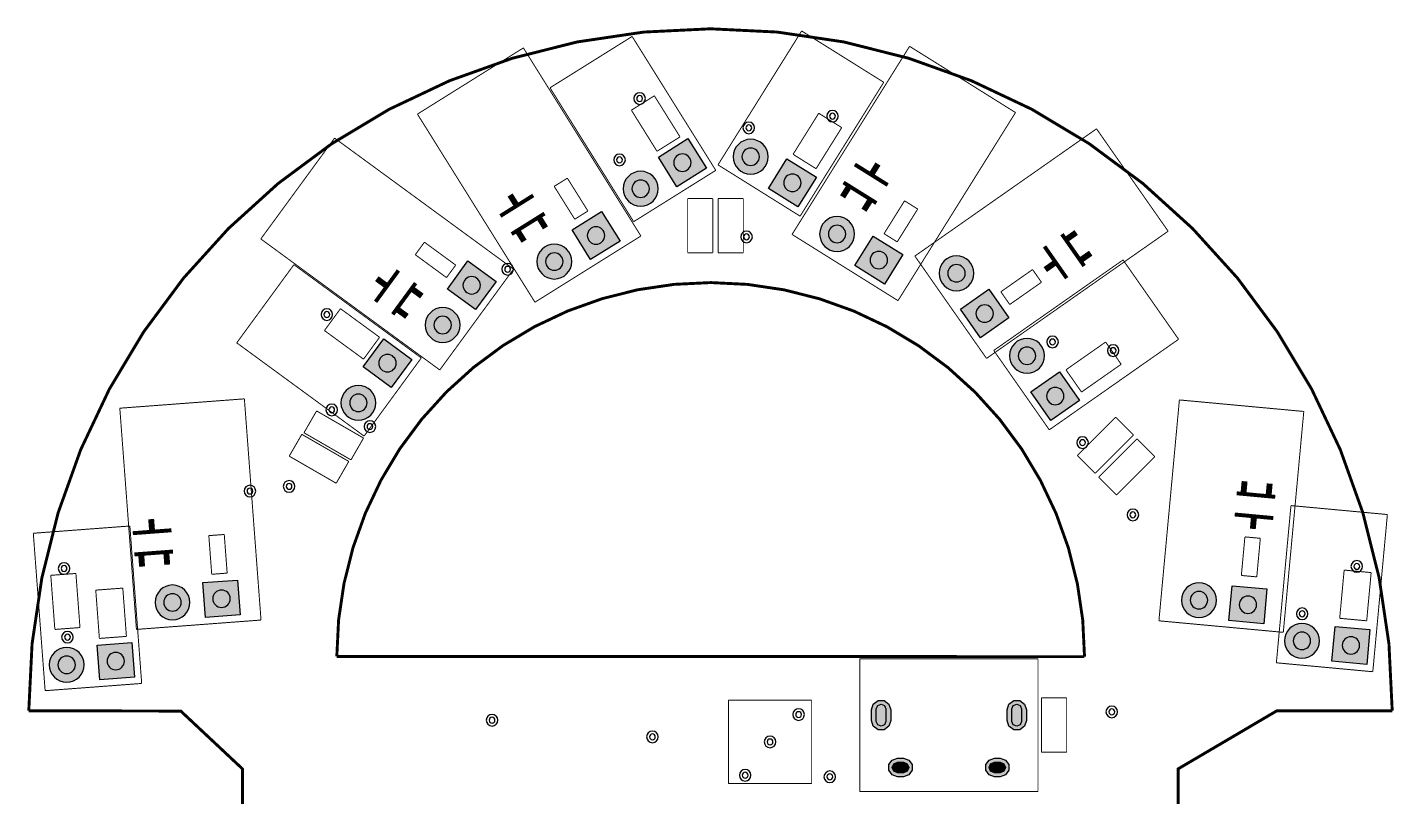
# Model space of a CAD drawing. Header units: millimetres. Extents: x 83.5 to 154, y -114.5 to -26.5.
# Drawn here: x 83.5 to 154, y -66.2 to -26.5 of the extents above; entities that cross this region are included whole.
import ezdxf

# ---------------------------------------------------------------- set-up
doc = ezdxf.new("R2010")
doc.units = ezdxf.units.MM
doc.header["$MEASUREMENT"] = 0
for name, color, linetype, true_color in [('Board-Outline-Layer', 7, 'Continuous', 0xff00ff), ('Dwgs.User', 7, 'Continuous', 0x0229e8), ('F.CrtYd', 7, 'Continuous', 0x022880), ('Hole-Layer', 7, 'Continuous', 0x222222), ('Multi-Layer', 7, 'Continuous', 0xc0c0c0)]:
    doc.layers.add(name, color=color, linetype=linetype, true_color=true_color)

msp = doc.modelspace()

# ---------------------------------------------------------------- hatches: boundary and pattern name
at = {"layer": 'Dwgs.User'}
for points in [[(127.281, -33.449), (127.536, -33.608), (127.245, -34.075), (126.99, -33.916)], [(127.281, -33.449), (127.536, -33.608), (127.245, -34.075), (126.99, -33.916)], [(108.289, -35.209), (108.544, -35.05), (108.835, -35.516), (108.581, -35.675)], [(108.289, -35.209), (108.544, -35.05), (108.835, -35.516), (108.581, -35.675)], [(125.749, -34.673), (126.004, -34.833), (125.712, -35.301), (125.456, -35.141)], [(125.749, -34.673), (126.004, -34.833), (125.712, -35.301), (125.456, -35.141)], [(126.853, -35.363), (127.107, -35.522), (126.815, -35.989), (126.561, -35.83)], [(126.853, -35.363), (127.107, -35.522), (126.815, -35.989), (126.561, -35.83)], [(109.821, -36.433), (110.076, -36.274), (110.368, -36.741), (110.113, -36.9)], [(109.821, -36.433), (110.076, -36.274), (110.368, -36.741), (110.113, -36.9)], [(108.718, -37.122), (108.973, -36.963), (109.265, -37.431), (109.01, -37.59)], [(108.718, -37.122), (108.973, -36.963), (109.265, -37.431), (109.01, -37.59)], [(137.278, -37.504), (137.106, -37.259), (137.558, -36.942), (137.729, -37.188)], [(137.278, -37.504), (137.106, -37.259), (137.558, -36.942), (137.729, -37.188)], [(138.025, -38.57), (137.852, -38.323), (138.304, -38.007), (138.477, -38.254)], [(138.025, -38.57), (137.852, -38.323), (138.304, -38.007), (138.477, -38.254)], [(136.136, -39.098), (135.964, -38.852), (136.414, -38.537), (136.586, -38.783)], [(136.136, -39.098), (135.964, -38.852), (136.414, -38.537), (136.586, -38.783)], [(101.446, -39.569), (101.623, -39.327), (102.066, -39.651), (101.889, -39.894)], [(101.446, -39.569), (101.623, -39.327), (102.066, -39.651), (101.889, -39.894)], [(103.323, -40.137), (103.5, -39.895), (103.944, -40.22), (103.767, -40.462)], [(103.323, -40.137), (103.5, -39.895), (103.944, -40.22), (103.767, -40.462)], [(102.554, -41.187), (102.732, -40.944), (103.177, -41.27), (102.999, -41.513)], [(102.554, -41.187), (102.732, -40.944), (103.177, -41.27), (102.999, -41.513)], [(146.439, -50.469), (146.14, -50.442), (146.191, -49.893), (146.489, -49.921)], [(146.439, -50.469), (146.14, -50.442), (146.191, -49.893), (146.489, -49.921)], [(147.735, -50.59), (147.435, -50.562), (147.486, -50.013), (147.785, -50.04)], [(147.735, -50.59), (147.435, -50.562), (147.486, -50.013), (147.785, -50.04)], [(89.733, -51.871), (90.032, -51.849), (90.073, -52.397), (89.774, -52.419)], [(89.733, -51.871), (90.032, -51.849), (90.073, -52.397), (89.774, -52.419)], [(146.915, -52.372), (146.617, -52.344), (146.667, -51.797), (146.966, -51.824)], [(146.915, -52.372), (146.617, -52.344), (146.667, -51.797), (146.966, -51.824)], [(89.222, -53.765), (89.523, -53.742), (89.564, -54.292), (89.264, -54.315)], [(89.222, -53.765), (89.523, -53.742), (89.564, -54.292), (89.264, -54.315)], [(90.52, -53.667), (90.819, -53.645), (90.86, -54.194), (90.562, -54.217)], [(90.52, -53.667), (90.819, -53.645), (90.86, -54.194), (90.562, -54.217)]]:
    msp.add_hatch(color=256, dxfattribs=at).paths.add_polyline_path(points)
at = {"layer": 'Hole-Layer'}
for points in [[(116.863, -33.457, 1), (117.763, -33.457, 1)], [(120.389, -33.151, 1), (121.289, -33.151, 1)], [(114.709, -34.803, 1), (115.609, -34.803, 1)], [(122.543, -34.497, 1), (123.443, -34.497, 1)], [(112.403, -37.217, 1), (113.303, -37.217, 1)], [(124.849, -37.141, 1), (125.749, -37.141, 1)], [(127.003, -38.487, 1), (127.903, -38.487, 1)], [(110.249, -38.563, 1), (111.149, -38.563, 1)], [(131.013, -39.167, 1), (131.913, -39.167, 1)], [(105.983, -39.787, 1), (106.883, -39.787, 1)], [(132.47, -41.247, 1), (133.37, -41.247, 1)], [(104.483, -41.837, 1), (105.383, -41.837, 1)], [(134.656, -43.426, 1), (135.556, -43.426, 1)], [(101.633, -43.807, 1), (102.533, -43.807, 1)], [(136.113, -45.507, 1), (137.013, -45.507, 1)], [(100.132, -45.856, 1), (101.032, -45.856, 1)], [(90.533, -56.157, 1), (91.433, -56.157, 1)], [(93.065, -55.966, 1), (93.965, -55.966, 1)], [(143.534, -56.042, 1), (144.434, -56.042, 1)], [(146.063, -56.277, 1), (146.963, -56.277, 1)], [(148.851, -58.141, 1), (149.751, -58.141, 1)], [(151.381, -58.375, 1), (152.281, -58.375, 1)], [(85.07, -59.377, 1), (85.97, -59.377, 1)], [(87.603, -59.187, 1), (88.503, -59.187, 1)], [(127.323, -61.652), (127.396, -61.475), (127.573, -61.402), (127.749, -61.475), (127.823, -61.652), (127.823, -62.302), (127.749, -62.479), (127.573, -62.552), (127.396, -62.479), (127.323, -62.302)], [(134.323, -61.652), (134.396, -61.475), (134.573, -61.402), (134.749, -61.475), (134.823, -61.652), (134.823, -62.302), (134.749, -62.479), (134.573, -62.552), (134.396, -62.479), (134.323, -62.302)], [(128.423, -64.952), (128.228, -64.871), (128.148, -64.677), (128.228, -64.482), (128.423, -64.402), (128.723, -64.402), (128.917, -64.482), (128.998, -64.677), (128.917, -64.871), (128.723, -64.952)], [(133.423, -64.952), (133.228, -64.871), (133.148, -64.677), (133.228, -64.482), (133.423, -64.402), (133.723, -64.402), (133.917, -64.482), (133.998, -64.677), (133.917, -64.871), (133.723, -64.952)]]:
    msp.add_hatch(color=256, dxfattribs=at).paths.add_polyline_path(points)
at = {"layer": 'Multi-Layer'}
for points in [[(117.599, -32.216), (118.553, -33.743), (117.026, -34.697), (116.072, -33.17)], [(117.599, -32.216), (118.553, -33.743), (117.026, -34.697), (116.072, -33.17)], [(117.599, -32.216), (118.553, -33.743), (117.026, -34.697), (116.072, -33.17)], [(119.939, -33.151, 1), (121.739, -33.151, 1)], [(119.939, -33.151, 1), (121.739, -33.151, 1)], [(119.939, -33.151, 1), (121.739, -33.151, 1)], [(124.233, -34.21), (123.279, -35.737), (121.752, -34.783), (122.706, -33.256)], [(124.233, -34.21), (123.279, -35.737), (121.752, -34.783), (122.706, -33.256)], [(124.233, -34.21), (123.279, -35.737), (121.752, -34.783), (122.706, -33.256)], [(114.259, -34.803, 1), (116.059, -34.803, 1)], [(114.259, -34.803, 1), (116.059, -34.803, 1)], [(114.259, -34.803, 1), (116.059, -34.803, 1)], [(113.139, -35.977), (114.093, -37.503), (112.566, -38.457), (111.612, -36.93)], [(113.139, -35.977), (114.093, -37.503), (112.566, -38.457), (111.612, -36.93)], [(113.139, -35.977), (114.093, -37.503), (112.566, -38.457), (111.612, -36.93)], [(124.399, -37.141, 1), (126.199, -37.141, 1)], [(124.399, -37.141, 1), (126.199, -37.141, 1)], [(124.399, -37.141, 1), (126.199, -37.141, 1)], [(128.693, -38.2), (127.739, -39.727), (126.212, -38.773), (127.166, -37.247)], [(128.693, -38.2), (127.739, -39.727), (126.212, -38.773), (127.166, -37.247)], [(128.693, -38.2), (127.739, -39.727), (126.212, -38.773), (127.166, -37.247)], [(109.799, -38.563, 1), (111.599, -38.563, 1)], [(109.799, -38.563, 1), (111.599, -38.563, 1)], [(109.799, -38.563, 1), (111.599, -38.563, 1)], [(106.238, -38.529), (107.691, -39.592), (106.627, -41.045), (105.175, -39.982)], [(106.238, -38.529), (107.691, -39.592), (106.627, -41.045), (105.175, -39.982)], [(106.238, -38.529), (107.691, -39.592), (106.627, -41.045), (105.175, -39.982)], [(130.563, -39.167, 1), (132.363, -39.167, 1)], [(130.563, -39.167, 1), (132.363, -39.167, 1)], [(130.563, -39.167, 1), (132.363, -39.167, 1)], [(134.173, -41.468), (132.699, -42.501), (131.666, -41.026), (133.141, -39.994)], [(134.173, -41.468), (132.699, -42.501), (131.666, -41.026), (133.141, -39.994)], [(134.173, -41.468), (132.699, -42.501), (131.666, -41.026), (133.141, -39.994)], [(104.033, -41.837, 1), (105.833, -41.837, 1)], [(104.033, -41.837, 1), (105.833, -41.837, 1)], [(104.033, -41.837, 1), (105.833, -41.837, 1)], [(101.888, -42.549), (103.34, -43.612), (102.277, -45.064), (100.825, -44.001)], [(101.888, -42.549), (103.34, -43.612), (102.277, -45.064), (100.825, -44.001)], [(101.888, -42.549), (103.34, -43.612), (102.277, -45.064), (100.825, -44.001)], [(134.206, -43.426, 1), (136.006, -43.426, 1)], [(134.206, -43.426, 1), (136.006, -43.426, 1)], [(134.206, -43.426, 1), (136.006, -43.426, 1)], [(137.816, -45.728), (136.342, -46.76), (135.309, -45.286), (136.784, -44.253)], [(137.816, -45.728), (136.342, -46.76), (135.309, -45.286), (136.784, -44.253)], [(137.816, -45.728), (136.342, -46.76), (135.309, -45.286), (136.784, -44.253)], [(99.682, -45.856, 1), (101.482, -45.856, 1)], [(99.682, -45.856, 1), (101.482, -45.856, 1)], [(99.682, -45.856, 1), (101.482, -45.856, 1)], [(94.345, -55.001), (94.48, -56.796), (92.685, -56.931), (92.55, -55.136)], [(94.345, -55.001), (94.48, -56.796), (92.685, -56.931), (92.55, -55.136)], [(94.345, -55.001), (94.48, -56.796), (92.685, -56.931), (92.55, -55.136)], [(90.083, -56.157, 1), (91.883, -56.157, 1)], [(90.083, -56.157, 1), (91.883, -56.157, 1)], [(90.083, -56.157, 1), (91.883, -56.157, 1)], [(143.084, -56.042, 1), (144.884, -56.042, 1)], [(143.084, -56.042, 1), (144.884, -56.042, 1)], [(143.084, -56.042, 1), (144.884, -56.042, 1)], [(147.492, -55.464), (147.326, -57.256), (145.533, -57.09), (145.7, -55.297)], [(147.492, -55.464), (147.326, -57.256), (145.533, -57.09), (145.7, -55.297)], [(147.492, -55.464), (147.326, -57.256), (145.533, -57.09), (145.7, -55.297)], [(148.401, -58.141, 1), (150.202, -58.141, 1)], [(148.401, -58.141, 1), (150.202, -58.141, 1)], [(148.401, -58.141, 1), (150.202, -58.141, 1)], [(152.81, -57.562), (152.644, -59.355), (150.851, -59.188), (151.018, -57.396)], [(152.81, -57.562), (152.644, -59.355), (150.851, -59.188), (151.018, -57.396)], [(152.81, -57.562), (152.644, -59.355), (150.851, -59.188), (151.018, -57.396)], [(84.62, -59.377, 1), (86.42, -59.377, 1)], [(84.62, -59.377, 1), (86.42, -59.377, 1)], [(84.62, -59.377, 1), (86.42, -59.377, 1)], [(88.883, -58.222), (89.018, -60.017), (87.223, -60.152), (87.088, -58.357)], [(88.883, -58.222), (89.018, -60.017), (87.223, -60.152), (87.088, -58.357)], [(88.883, -58.222), (89.018, -60.017), (87.223, -60.152), (87.088, -58.357)], [(127.073, -61.702), (127.168, -61.408), (127.418, -61.226), (127.727, -61.226), (127.977, -61.408), (128.073, -61.702), (128.073, -62.252), (127.977, -62.546), (127.727, -62.727), (127.418, -62.727), (127.168, -62.546), (127.073, -62.252)], [(127.073, -61.702), (127.168, -61.408), (127.418, -61.226), (127.727, -61.226), (127.977, -61.408), (128.073, -61.702), (128.073, -62.252), (127.977, -62.546), (127.727, -62.727), (127.418, -62.727), (127.168, -62.546), (127.073, -62.252)], [(127.073, -61.702), (127.168, -61.408), (127.418, -61.226), (127.727, -61.226), (127.977, -61.408), (128.073, -61.702), (128.073, -62.252), (127.977, -62.546), (127.727, -62.727), (127.418, -62.727), (127.168, -62.546), (127.073, -62.252)], [(134.073, -61.702), (134.168, -61.408), (134.418, -61.226), (134.727, -61.226), (134.977, -61.408), (135.073, -61.702), (135.073, -61.702), (135.073, -62.252), (135.073, -62.252), (134.977, -62.546), (134.727, -62.727), (134.418, -62.727), (134.168, -62.546), (134.073, -62.252)], [(134.073, -61.702), (134.168, -61.408), (134.418, -61.226), (134.727, -61.226), (134.977, -61.408), (135.073, -61.702), (135.073, -61.702), (135.073, -62.252), (135.073, -62.252), (134.977, -62.546), (134.727, -62.727), (134.418, -62.727), (134.168, -62.546), (134.073, -62.252)], [(134.073, -61.702), (134.168, -61.408), (134.418, -61.226), (134.727, -61.226), (134.977, -61.408), (135.073, -61.702), (135.073, -61.702), (135.073, -62.252), (135.073, -62.252), (134.977, -62.546), (134.727, -62.727), (134.418, -62.727), (134.168, -62.546), (134.073, -62.252)], [(128.423, -65.152), (128.143, -65.061), (127.971, -64.824), (127.971, -64.53), (128.143, -64.292), (128.423, -64.202), (128.723, -64.202), (129.002, -64.292), (129.174, -64.53), (129.174, -64.824), (129.002, -65.061), (128.723, -65.152)], [(128.423, -65.152), (128.143, -65.061), (127.971, -64.824), (127.971, -64.53), (128.143, -64.292), (128.423, -64.202), (128.723, -64.202), (129.002, -64.292), (129.174, -64.53), (129.174, -64.824), (129.002, -65.061), (128.723, -65.152)], [(128.423, -65.152), (128.143, -65.061), (127.971, -64.824), (127.971, -64.53), (128.143, -64.292), (128.423, -64.202), (128.723, -64.202), (129.002, -64.292), (129.174, -64.53), (129.174, -64.824), (129.002, -65.061), (128.723, -65.152)], [(133.423, -65.152), (133.143, -65.061), (132.971, -64.824), (132.971, -64.53), (133.143, -64.292), (133.423, -64.202), (133.723, -64.202), (134.002, -64.292), (134.174, -64.53), (134.174, -64.824), (134.002, -65.061), (133.723, -65.152)], [(133.423, -65.152), (133.143, -65.061), (132.971, -64.824), (132.971, -64.53), (133.143, -64.292), (133.423, -64.202), (133.723, -64.202), (134.002, -64.292), (134.174, -64.53), (134.174, -64.824), (134.002, -65.061), (133.723, -65.152)], [(133.423, -65.152), (133.143, -65.061), (132.971, -64.824), (132.971, -64.53), (133.143, -64.292), (133.423, -64.202), (133.723, -64.202), (134.002, -64.292), (134.174, -64.53), (134.174, -64.824), (134.002, -65.061), (133.723, -65.152)]]:
    msp.add_hatch(color=256, dxfattribs=at).paths.add_polyline_path(points)

# ---------------------------------------------------------------- linework, layer by layer
at = {"layer": 'Board-Outline-Layer', "const_width": 0.15}
msp.add_lwpolyline([(142.913, -64.747), (142.913, -114.467), (94.593, -114.467), (94.593, -64.747), (91.413, -61.767), (83.563, -61.747, -1), (153.963, -61.747), (148.013, -61.747)], format="xyb", close=True, dxfattribs=at)
msp.add_lwpolyline([(99.467, -58.943, -1), (138.075, -58.959)], format="xyb", dxfattribs=at)
msp.add_lwpolyline([(138.073, -58.957), (99.467, -58.943)], dxfattribs=at)
at = {"layer": 'Dwgs.User'}
for points, const_width in [([(127.912, -34.61), (126.216, -33.55)], 0.203), ([(127.912, -34.61), (126.216, -33.55)], 0.203), ([(125.633, -34.483), (127.329, -35.543)], 0.203), ([(125.633, -34.483), (127.329, -35.543)], 0.203), ([(109.609, -35.15), (107.913, -36.21)], 0.203), ([(109.609, -35.15), (107.913, -36.21)], 0.203), ([(108.496, -37.143), (110.192, -36.083)], 0.203), ([(108.496, -37.143), (110.192, -36.083)], 0.203), ([(138.057, -38.79), (136.91, -37.152)], 0.203), ([(138.057, -38.79), (136.91, -37.152)], 0.203), ([(136.009, -37.783), (137.156, -39.421)], 0.203), ([(136.009, -37.783), (137.156, -39.421)], 0.203), ([(102.649, -39.025), (101.468, -40.639)], 0.203), ([(102.649, -39.025), (101.468, -40.639)], 0.203), ([(102.356, -41.288), (103.537, -39.675)], 0.203), ([(102.356, -41.288), (103.537, -39.675)], 0.203), ([(147.923, -50.708), (145.932, -50.523)], 0.203), ([(147.923, -50.708), (145.932, -50.523)], 0.203), ([(145.83, -51.618), (147.822, -51.803)], 0.203), ([(145.83, -51.618), (147.822, -51.803)], 0.203), ([(90.929, -52.433), (88.934, -52.583)], 0.203), ([(90.929, -52.433), (88.934, -52.583)], 0.203), ([(89.017, -53.68), (91.011, -53.53)], 0.203), ([(89.017, -53.68), (91.011, -53.53)], 0.203), ([(119.686, -65.507), (119.686, -61.207)], 0.05), ([(119.686, -61.207), (123.986, -61.207)], 0.05), ([(119.686, -65.507), (119.686, -61.207)], 0.05), ([(119.686, -61.207), (123.986, -61.207)], 0.05), ([(123.986, -61.207), (123.986, -65.507)], 0.05), ([(123.986, -61.207), (123.986, -65.507)], 0.05), ([(123.986, -65.507), (119.686, -65.507)], 0.05), ([(123.986, -65.507), (119.686, -65.507)], 0.05)]:
    msp.add_lwpolyline(points, dxfattribs=dict(at, const_width=const_width))
at = {"layer": 'Dwgs.User', "const_width": 0.00508}
for points in [[(127.281, -33.449), (127.536, -33.608), (127.245, -34.075), (126.99, -33.916)], [(127.281, -33.449), (127.536, -33.608), (127.245, -34.075), (126.99, -33.916)], [(108.289, -35.209), (108.544, -35.05), (108.835, -35.516), (108.581, -35.675)], [(108.289, -35.209), (108.544, -35.05), (108.835, -35.516), (108.581, -35.675)], [(125.749, -34.673), (126.004, -34.833), (125.712, -35.301), (125.456, -35.141)], [(125.749, -34.673), (126.004, -34.833), (125.712, -35.301), (125.456, -35.141)], [(126.853, -35.363), (127.107, -35.522), (126.815, -35.989), (126.561, -35.83)], [(126.853, -35.363), (127.107, -35.522), (126.815, -35.989), (126.561, -35.83)], [(109.821, -36.433), (110.076, -36.274), (110.368, -36.741), (110.113, -36.9)], [(109.821, -36.433), (110.076, -36.274), (110.368, -36.741), (110.113, -36.9)], [(108.718, -37.122), (108.973, -36.963), (109.265, -37.431), (109.01, -37.59)], [(108.718, -37.122), (108.973, -36.963), (109.265, -37.431), (109.01, -37.59)], [(137.278, -37.504), (137.106, -37.259), (137.558, -36.942), (137.729, -37.188)], [(137.278, -37.504), (137.106, -37.259), (137.558, -36.942), (137.729, -37.188)], [(138.025, -38.57), (137.852, -38.323), (138.304, -38.007), (138.477, -38.254)], [(138.025, -38.57), (137.852, -38.323), (138.304, -38.007), (138.477, -38.254)], [(136.136, -39.098), (135.964, -38.852), (136.414, -38.537), (136.586, -38.783)], [(136.136, -39.098), (135.964, -38.852), (136.414, -38.537), (136.586, -38.783)], [(101.446, -39.569), (101.623, -39.327), (102.066, -39.651), (101.889, -39.894)], [(101.446, -39.569), (101.623, -39.327), (102.066, -39.651), (101.889, -39.894)], [(103.323, -40.137), (103.5, -39.895), (103.944, -40.22), (103.767, -40.462)], [(103.323, -40.137), (103.5, -39.895), (103.944, -40.22), (103.767, -40.462)], [(102.554, -41.187), (102.732, -40.944), (103.177, -41.27), (102.999, -41.513)], [(102.554, -41.187), (102.732, -40.944), (103.177, -41.27), (102.999, -41.513)], [(146.439, -50.469), (146.14, -50.442), (146.191, -49.893), (146.489, -49.921)], [(146.439, -50.469), (146.14, -50.442), (146.191, -49.893), (146.489, -49.921)], [(147.735, -50.59), (147.435, -50.562), (147.486, -50.013), (147.785, -50.04)], [(147.735, -50.59), (147.435, -50.562), (147.486, -50.013), (147.785, -50.04)], [(89.733, -51.871), (90.032, -51.849), (90.073, -52.397), (89.774, -52.419)], [(89.733, -51.871), (90.032, -51.849), (90.073, -52.397), (89.774, -52.419)], [(146.915, -52.372), (146.617, -52.344), (146.667, -51.797), (146.966, -51.824)], [(146.915, -52.372), (146.617, -52.344), (146.667, -51.797), (146.966, -51.824)], [(89.222, -53.765), (89.523, -53.742), (89.564, -54.292), (89.264, -54.315)], [(89.222, -53.765), (89.523, -53.742), (89.564, -54.292), (89.264, -54.315)], [(90.52, -53.667), (90.819, -53.645), (90.86, -54.194), (90.562, -54.217)], [(90.52, -53.667), (90.819, -53.645), (90.86, -54.194), (90.562, -54.217)]]:
    msp.add_lwpolyline(points, close=True, dxfattribs=at)
at = {"layer": 'F.CrtYd', "const_width": 0.05}
for points in [[(123.469, -26.658), (119.15, -33.57)], [(123.469, -26.658), (119.15, -33.57)], [(127.709, -29.308), (123.469, -26.658)], [(127.709, -29.308), (123.469, -26.658)], [(109.101, -27.533), (103.631, -30.951)], [(109.101, -27.533), (103.631, -30.951)], [(115.169, -37.243), (109.101, -27.533)], [(115.169, -37.243), (109.101, -27.533)], [(114.716, -26.943), (110.476, -29.592)], [(114.716, -26.943), (110.476, -29.592)], [(119.035, -33.854), (114.716, -26.943)], [(119.035, -33.854), (114.716, -26.943)], [(129.042, -27.452), (122.974, -37.162)], [(129.042, -27.452), (122.974, -37.162)], [(134.512, -30.87), (129.042, -27.452)], [(134.512, -30.87), (129.042, -27.452)], [(110.476, -29.592), (114.795, -36.504)], [(110.476, -29.592), (114.795, -36.504)], [(123.39, -36.219), (127.709, -29.308)], [(123.39, -36.219), (127.709, -29.308)], [(115.864, -30.006), (114.677, -30.748)], [(115.864, -30.006), (114.677, -30.748)], [(115.864, -30.006), (117.189, -32.126)], [(115.864, -30.006), (117.189, -32.126)], [(103.631, -30.951), (109.699, -40.661)], [(103.631, -30.951), (109.699, -40.661)], [(116.001, -32.868), (114.677, -30.748)], [(116.001, -32.868), (114.677, -30.748)], [(123.027, -33.026), (124.351, -30.906)], [(123.027, -33.026), (124.351, -30.906)], [(125.539, -31.648), (124.351, -30.906)], [(125.539, -31.648), (124.351, -30.906)], [(128.444, -40.58), (134.512, -30.87)], [(128.444, -40.58), (134.512, -30.87)], [(125.539, -31.648), (124.214, -33.768)], [(125.539, -31.648), (124.214, -33.768)], [(138.694, -31.711), (129.315, -38.278)], [(138.694, -31.711), (129.315, -38.278)], [(142.393, -36.994), (138.694, -31.711)], [(142.393, -36.994), (138.694, -31.711)], [(99.353, -32.189), (95.544, -37.394)], [(99.353, -32.189), (95.544, -37.394)], [(108.593, -38.952), (99.353, -32.189)], [(108.593, -38.952), (99.353, -32.189)], [(116.001, -32.868), (117.189, -32.126)], [(116.001, -32.868), (117.189, -32.126)], [(123.027, -33.026), (124.214, -33.768)], [(123.027, -33.026), (124.214, -33.768)], [(114.795, -36.504), (119.035, -33.854)], [(114.795, -36.504), (119.035, -33.854)], [(119.15, -33.57), (123.39, -36.219)], [(119.15, -33.57), (123.39, -36.219)], [(111.372, -34.257), (110.693, -34.681)], [(111.372, -34.257), (110.693, -34.681)], [(111.372, -34.257), (112.432, -35.953)], [(111.372, -34.257), (112.432, -35.953)], [(111.753, -36.377), (110.693, -34.681)], [(111.753, -36.377), (110.693, -34.681)], [(111.753, -36.377), (112.432, -35.953)], [(111.753, -36.377), (112.432, -35.953)], [(118.883, -35.307), (117.583, -35.307)], [(117.583, -38.107), (117.583, -35.307)], [(118.883, -35.307), (117.583, -35.307)], [(117.583, -38.107), (117.583, -35.307)], [(118.883, -35.307), (118.883, -38.107)], [(118.883, -35.307), (118.883, -38.107)], [(120.458, -35.307), (119.158, -35.307)], [(119.158, -38.107), (119.158, -35.307)], [(120.458, -35.307), (119.158, -35.307)], [(119.158, -38.107), (119.158, -35.307)], [(120.458, -35.307), (120.458, -38.107)], [(120.458, -35.307), (120.458, -38.107)], [(127.724, -37.123), (128.783, -35.427)], [(127.724, -37.123), (128.783, -35.427)], [(129.462, -35.851), (128.402, -37.547)], [(129.462, -35.851), (128.402, -37.547)], [(129.462, -35.851), (128.783, -35.427)], [(129.462, -35.851), (128.783, -35.427)], [(95.544, -37.394), (104.784, -44.157)], [(95.544, -37.394), (104.784, -44.157)], [(109.699, -40.661), (115.169, -37.243)], [(109.699, -40.661), (115.169, -37.243)], [(122.974, -37.162), (128.444, -40.58)], [(122.974, -37.162), (128.444, -40.58)], [(127.724, -37.123), (128.402, -37.547)], [(127.724, -37.123), (128.402, -37.547)], [(133.014, -43.562), (142.393, -36.994)], [(133.014, -43.562), (142.393, -36.994)], [(103.992, -37.563), (103.519, -38.209)], [(103.992, -37.563), (103.519, -38.209)], [(103.992, -37.563), (105.606, -38.744)], [(103.992, -37.563), (105.606, -38.744)], [(117.583, -38.107), (118.883, -38.107)], [(117.583, -38.107), (118.883, -38.107)], [(119.158, -38.107), (120.458, -38.107)], [(119.158, -38.107), (120.458, -38.107)], [(97.253, -38.723), (94.3, -42.758)], [(97.253, -38.723), (94.3, -42.758)], [(103.83, -43.536), (97.253, -38.723)], [(103.83, -43.536), (97.253, -38.723)], [(105.133, -39.39), (103.519, -38.209)], [(105.133, -39.39), (103.519, -38.209)], [(105.133, -39.39), (105.606, -38.744)], [(105.133, -39.39), (105.606, -38.744)], [(129.315, -38.278), (133.014, -43.562)], [(129.315, -38.278), (133.014, -43.562)], [(140.064, -38.477), (133.388, -43.152)], [(140.064, -38.477), (133.388, -43.152)], [(142.932, -42.573), (140.064, -38.477)], [(142.932, -42.573), (140.064, -38.477)], [(104.784, -44.157), (108.593, -38.952)], [(104.784, -44.157), (108.593, -38.952)], [(133.754, -40.123), (135.392, -38.975)], [(133.754, -40.123), (135.392, -38.975)], [(135.851, -39.631), (135.392, -38.975)], [(135.851, -39.631), (135.392, -38.975)], [(133.754, -40.123), (134.213, -40.778)], [(133.754, -40.123), (134.213, -40.778)], [(135.851, -39.631), (134.213, -40.778)], [(135.851, -39.631), (134.213, -40.778)], [(99.657, -40.994), (98.83, -42.123)], [(99.657, -40.994), (98.83, -42.123)], [(99.657, -40.994), (101.675, -42.47)], [(99.657, -40.994), (101.675, -42.47)], [(100.848, -43.6), (98.83, -42.123)], [(100.848, -43.6), (98.83, -42.123)], [(94.3, -42.758), (100.877, -47.571)], [(94.3, -42.758), (100.877, -47.571)], [(100.848, -43.6), (101.675, -42.47)], [(100.848, -43.6), (101.675, -42.47)], [(136.256, -47.248), (142.932, -42.573)], [(136.256, -47.248), (142.932, -42.573)], [(137.117, -44.15), (139.165, -42.716)], [(137.117, -44.15), (139.165, -42.716)], [(139.968, -43.863), (139.165, -42.716)], [(139.968, -43.863), (139.165, -42.716)], [(100.877, -47.571), (103.83, -43.536)], [(100.877, -47.571), (103.83, -43.536)], [(133.388, -43.152), (136.256, -47.248)], [(133.388, -43.152), (136.256, -47.248)], [(137.117, -44.15), (137.92, -45.297)], [(137.117, -44.15), (137.92, -45.297)], [(139.968, -43.863), (137.92, -45.297)], [(139.968, -43.863), (137.92, -45.297)], [(94.695, -45.649), (88.263, -46.132)], [(94.695, -45.649), (88.263, -46.132)], [(95.554, -57.067), (94.695, -45.649)], [(95.554, -57.067), (94.695, -45.649)], [(142.974, -45.705), (141.916, -57.106)], [(142.974, -45.705), (141.916, -57.106)], [(149.397, -46.3), (142.974, -45.705)], [(149.397, -46.3), (142.974, -45.705)], [(88.263, -46.132), (89.122, -57.55)], [(88.263, -46.132), (89.122, -57.55)], [(98.423, -46.273), (97.773, -47.399)], [(98.423, -46.273), (97.773, -47.399)], [(98.423, -46.273), (100.848, -47.673)], [(98.423, -46.273), (100.848, -47.673)], [(148.339, -57.701), (149.397, -46.3)], [(148.339, -57.701), (149.397, -46.3)], [(137.705, -48.575), (139.685, -46.595)], [(137.705, -48.575), (139.685, -46.595)], [(140.604, -47.514), (139.685, -46.595)], [(140.604, -47.514), (139.685, -46.595)], [(97.661, -47.48), (97.011, -48.606)], [(97.661, -47.48), (97.011, -48.606)], [(97.661, -47.48), (100.086, -48.88)], [(97.661, -47.48), (100.086, -48.88)], [(100.198, -48.799), (97.773, -47.399)], [(100.198, -48.799), (97.773, -47.399)], [(100.198, -48.799), (100.848, -47.673)], [(100.198, -48.799), (100.848, -47.673)], [(140.604, -47.514), (138.624, -49.494)], [(140.604, -47.514), (138.624, -49.494)], [(138.807, -49.689), (140.787, -47.709)], [(138.807, -49.689), (140.787, -47.709)], [(141.707, -48.628), (140.787, -47.709)], [(141.707, -48.628), (140.787, -47.709)], [(99.436, -50.006), (97.011, -48.606)], [(99.436, -50.006), (97.011, -48.606)], [(137.705, -48.575), (138.624, -49.494)], [(137.705, -48.575), (138.624, -49.494)], [(141.707, -48.628), (139.727, -50.608)], [(141.707, -48.628), (139.727, -50.608)], [(99.436, -50.006), (100.086, -48.88)], [(99.436, -50.006), (100.086, -48.88)], [(138.807, -49.689), (139.727, -50.608)], [(138.807, -49.689), (139.727, -50.608)], [(148.734, -51.158), (147.981, -59.274)], [(148.734, -51.158), (147.981, -59.274)], [(153.713, -51.62), (148.734, -51.158)], [(153.713, -51.62), (148.734, -51.158)], [(88.782, -52.212), (83.796, -52.587)], [(88.782, -52.212), (83.796, -52.587)], [(89.393, -60.339), (88.782, -52.212)], [(89.393, -60.339), (88.782, -52.212)], [(152.96, -59.735), (153.713, -51.62)], [(152.96, -59.735), (153.713, -51.62)], [(83.796, -52.587), (84.407, -60.714)], [(83.796, -52.587), (84.407, -60.714)], [(93.656, -52.65), (92.859, -52.71)], [(93.656, -52.65), (92.859, -52.71)], [(93.009, -54.704), (92.859, -52.71)], [(93.009, -54.704), (92.859, -52.71)], [(93.656, -52.65), (93.806, -54.644)], [(93.656, -52.65), (93.806, -54.644)], [(146.172, -54.765), (146.357, -52.774)], [(146.172, -54.765), (146.357, -52.774)], [(147.153, -52.848), (146.357, -52.774)], [(147.153, -52.848), (146.357, -52.774)], [(147.153, -52.848), (146.969, -54.839)], [(147.153, -52.848), (146.969, -54.839)], [(85.996, -54.662), (84.699, -54.759)], [(85.996, -54.662), (84.699, -54.759)], [(84.909, -57.552), (84.699, -54.759)], [(84.909, -57.552), (84.699, -54.759)], [(85.996, -54.662), (86.206, -57.454)], [(85.996, -54.662), (86.206, -57.454)], [(93.009, -54.704), (93.806, -54.644)], [(93.009, -54.704), (93.806, -54.644)], [(146.172, -54.765), (146.969, -54.839)], [(146.172, -54.765), (146.969, -54.839)], [(151.25, -56.977), (151.481, -54.487)], [(151.25, -56.977), (151.481, -54.487)], [(152.875, -54.617), (151.481, -54.487)], [(152.875, -54.617), (151.481, -54.487)], [(152.875, -54.617), (152.644, -57.106)], [(152.875, -54.617), (152.644, -57.106)], [(88.417, -55.418), (87.021, -55.523)], [(88.417, -55.418), (87.021, -55.523)], [(87.208, -58.016), (87.021, -55.523)], [(87.208, -58.016), (87.021, -55.523)], [(88.417, -55.418), (88.604, -57.911)], [(88.417, -55.418), (88.604, -57.911)], [(89.122, -57.55), (95.554, -57.067)], [(89.122, -57.55), (95.554, -57.067)], [(141.916, -57.106), (148.339, -57.701)], [(141.916, -57.106), (148.339, -57.701)], [(151.25, -56.977), (152.644, -57.106)], [(151.25, -56.977), (152.644, -57.106)], [(84.909, -57.552), (86.206, -57.454)], [(84.909, -57.552), (86.206, -57.454)], [(87.208, -58.016), (88.604, -57.911)], [(87.208, -58.016), (88.604, -57.911)], [(126.473, -65.917), (126.473, -59.067)], [(126.473, -59.067), (135.673, -59.067)], [(126.473, -65.917), (126.473, -59.067)], [(126.473, -59.067), (135.673, -59.067)], [(135.673, -59.067), (135.673, -65.917)], [(135.673, -59.067), (135.673, -65.917)], [(147.981, -59.274), (152.96, -59.735)], [(147.981, -59.274), (152.96, -59.735)], [(84.407, -60.714), (89.393, -60.339)], [(84.407, -60.714), (89.393, -60.339)], [(137.153, -61.087), (135.853, -61.087)], [(135.853, -63.887), (135.853, -61.087)], [(137.153, -61.087), (135.853, -61.087)], [(135.853, -63.887), (135.853, -61.087)], [(137.153, -61.087), (137.153, -63.887)], [(137.153, -61.087), (137.153, -63.887)], [(135.853, -63.887), (137.153, -63.887)], [(135.853, -63.887), (137.153, -63.887)], [(135.673, -65.917), (126.473, -65.917)], [(135.673, -65.917), (126.473, -65.917)]]:
    msp.add_lwpolyline(points, dxfattribs=at)
at = {"layer": 'Hole-Layer'}
for points in [[(114.953, -30.147, 1), (115.253, -30.147), (115.253, -30.147, 1), (114.953, -30.147)], [(124.913, -31.057, 1), (125.213, -31.057), (125.213, -31.057, 1), (124.913, -31.057)], [(120.589, -31.661, 1), (120.889, -31.661), (120.889, -31.661, 1), (120.589, -31.661)], [(113.916, -33.314, 1), (114.216, -33.314), (114.216, -33.314, 1), (113.916, -33.314)], [(120.473, -37.287, 1), (120.773, -37.287), (120.773, -37.287, 1), (120.473, -37.287)], [(131.013, -39.167, 1), (131.913, -39.167), (131.913, -39.167, 1), (131.013, -39.167)], [(108.138, -38.959, 1), (108.438, -38.959), (108.438, -38.959, 1), (108.138, -38.959)], [(132.47, -41.247, 1), (133.37, -41.247), (133.37, -41.247, 1), (132.47, -41.247)], [(98.803, -41.297, 1), (99.103, -41.297), (99.103, -41.297, 1), (98.803, -41.297)], [(134.656, -43.426, 1), (135.556, -43.426), (135.556, -43.426, 1), (134.656, -43.426)], [(136.274, -42.71, 1), (136.574, -42.71), (136.574, -42.71, 1), (136.274, -42.71)], [(139.403, -43.157, 1), (139.703, -43.157), (139.703, -43.157, 1), (139.403, -43.157)], [(136.113, -45.507, 1), (137.013, -45.507), (137.013, -45.507, 1), (136.113, -45.507)], [(99.056, -46.217, 1), (99.356, -46.217), (99.356, -46.217, 1), (99.056, -46.217)], [(101.028, -47.081, 1), (101.328, -47.081), (101.328, -47.081, 1), (101.028, -47.081)], [(137.823, -47.907, 1), (138.123, -47.907), (138.123, -47.907, 1), (137.823, -47.907)], [(96.853, -50.167, 1), (97.153, -50.167), (97.153, -50.167, 1), (96.853, -50.167)], [(94.833, -50.407, 1), (95.133, -50.407), (95.133, -50.407, 1), (94.833, -50.407)], [(140.423, -51.637, 1), (140.723, -51.637), (140.723, -51.637, 1), (140.423, -51.637)], [(85.233, -54.407, 1), (85.533, -54.407), (85.533, -54.407, 1), (85.233, -54.407)], [(151.983, -54.297, 1), (152.283, -54.297), (152.283, -54.297, 1), (151.983, -54.297)], [(143.534, -56.042, 1), (144.434, -56.042), (144.434, -56.042, 1), (143.534, -56.042)], [(146.063, -56.277, 1), (146.963, -56.277), (146.963, -56.277, 1), (146.063, -56.277)], [(149.164, -56.744, 1), (149.464, -56.744), (149.464, -56.744, 1), (149.164, -56.744)], [(85.41, -57.95, 1), (85.71, -57.95), (85.71, -57.95, 1), (85.41, -57.95)], [(148.851, -58.141, 1), (149.751, -58.141), (149.751, -58.141, 1), (148.851, -58.141)], [(151.381, -58.375, 1), (152.281, -58.375), (152.281, -58.375, 1), (151.381, -58.375)], [(123.163, -61.947, 1), (123.463, -61.947), (123.463, -61.947, 1), (123.163, -61.947)], [(139.333, -61.807, 1), (139.633, -61.807), (139.633, -61.807, 1), (139.333, -61.807)], [(107.333, -62.237, 1), (107.633, -62.237), (107.633, -62.237, 1), (107.333, -62.237)], [(115.613, -63.097, 1), (115.913, -63.097), (115.913, -63.097, 1), (115.613, -63.097)], [(121.686, -63.357, 1), (121.986, -63.357), (121.986, -63.357, 1), (121.686, -63.357)], [(120.403, -65.077, 1), (120.703, -65.077), (120.703, -65.077, 1), (120.403, -65.077)], [(124.773, -65.157, 1), (125.073, -65.157), (125.073, -65.157, 1), (124.773, -65.157)]]:
    msp.add_lwpolyline(points, format="xyb", dxfattribs=at)
for points in [[(116.863, -33.457, 1), (117.763, -33.457, 1)], [(120.389, -33.151, 1), (121.289, -33.151, 1)], [(114.709, -34.803, 1), (115.609, -34.803, 1)], [(122.543, -34.497, 1), (123.443, -34.497, 1)], [(112.403, -37.217, 1), (113.303, -37.217, 1)], [(124.849, -37.141, 1), (125.749, -37.141, 1)], [(127.003, -38.487, 1), (127.903, -38.487, 1)], [(110.249, -38.563, 1), (111.149, -38.563, 1)], [(105.983, -39.787, 1), (106.883, -39.787, 1)], [(104.483, -41.837, 1), (105.383, -41.837, 1)], [(101.633, -43.807, 1), (102.533, -43.807, 1)], [(100.132, -45.856, 1), (101.032, -45.856, 1)], [(90.533, -56.157, 1), (91.433, -56.157, 1)], [(93.065, -55.966, 1), (93.965, -55.966, 1)], [(85.07, -59.377, 1), (85.97, -59.377, 1)], [(87.603, -59.187, 1), (88.503, -59.187, 1)]]:
    msp.add_lwpolyline(points, format="xyb", close=True, dxfattribs=at)
for points in [[(127.323, -61.652), (127.396, -61.475), (127.573, -61.402), (127.749, -61.475), (127.823, -61.652), (127.823, -62.302), (127.749, -62.479), (127.573, -62.552), (127.396, -62.479), (127.323, -62.302)], [(134.323, -61.652), (134.396, -61.475), (134.573, -61.402), (134.749, -61.475), (134.823, -61.652), (134.823, -62.302), (134.749, -62.479), (134.573, -62.552), (134.396, -62.479), (134.323, -62.302)], [(128.423, -64.952), (128.228, -64.871), (128.148, -64.677), (128.228, -64.482), (128.423, -64.402), (128.723, -64.402), (128.917, -64.482), (128.998, -64.677), (128.917, -64.871), (128.723, -64.952)], [(133.423, -64.952), (133.228, -64.871), (133.148, -64.677), (133.228, -64.482), (133.423, -64.402), (133.723, -64.402), (133.917, -64.482), (133.998, -64.677), (133.917, -64.871), (133.723, -64.952)]]:
    msp.add_lwpolyline(points, close=True, dxfattribs=at)
at = {"layer": 'Multi-Layer'}
for points in [[(114.803, -30.147, 1), (115.403, -30.147, 1)], [(124.763, -31.057, 1), (125.363, -31.057, 1)], [(120.439, -31.661, 1), (121.039, -31.661, 1)], [(119.939, -33.151, 1), (121.739, -33.151, 1)], [(119.939, -33.151, 1), (121.739, -33.151, 1)], [(119.939, -33.151, 1), (121.739, -33.151, 1)], [(113.766, -33.314, 1), (114.366, -33.314, 1)], [(114.259, -34.803, 1), (116.059, -34.803, 1)], [(114.259, -34.803, 1), (116.059, -34.803, 1)], [(114.259, -34.803, 1), (116.059, -34.803, 1)], [(124.399, -37.141, 1), (126.199, -37.141, 1)], [(124.399, -37.141, 1), (126.199, -37.141, 1)], [(124.399, -37.141, 1), (126.199, -37.141, 1)], [(120.323, -37.287, 1), (120.923, -37.287, 1)], [(109.799, -38.563, 1), (111.599, -38.563, 1)], [(109.799, -38.563, 1), (111.599, -38.563, 1)], [(109.799, -38.563, 1), (111.599, -38.563, 1)], [(107.988, -38.959, 1), (108.588, -38.959, 1)], [(130.563, -39.167, 1), (132.363, -39.167, 1)], [(130.563, -39.167, 1), (132.363, -39.167, 1)], [(130.563, -39.167, 1), (132.363, -39.167, 1)], [(98.653, -41.297, 1), (99.253, -41.297, 1)], [(104.033, -41.837, 1), (105.833, -41.837, 1)], [(104.033, -41.837, 1), (105.833, -41.837, 1)], [(104.033, -41.837, 1), (105.833, -41.837, 1)], [(134.206, -43.426, 1), (136.006, -43.426, 1)], [(134.206, -43.426, 1), (136.006, -43.426, 1)], [(134.206, -43.426, 1), (136.006, -43.426, 1)], [(99.682, -45.856, 1), (101.482, -45.856, 1)], [(99.682, -45.856, 1), (101.482, -45.856, 1)], [(99.682, -45.856, 1), (101.482, -45.856, 1)], [(98.906, -46.217, 1), (99.506, -46.217, 1)], [(100.878, -47.081, 1), (101.478, -47.081, 1)], [(96.703, -50.167, 1), (97.303, -50.167, 1)], [(94.683, -50.407, 1), (95.283, -50.407, 1)], [(85.083, -54.407, 1), (85.683, -54.407, 1)], [(90.083, -56.157, 1), (91.883, -56.157, 1)], [(90.083, -56.157, 1), (91.883, -56.157, 1)], [(90.083, -56.157, 1), (91.883, -56.157, 1)], [(143.084, -56.042, 1), (144.884, -56.042, 1)], [(143.084, -56.042, 1), (144.884, -56.042, 1)], [(143.084, -56.042, 1), (144.884, -56.042, 1)], [(85.26, -57.95, 1), (85.86, -57.95, 1)], [(148.401, -58.141, 1), (150.202, -58.141, 1)], [(148.401, -58.141, 1), (150.202, -58.141, 1)], [(148.401, -58.141, 1), (150.202, -58.141, 1)], [(84.62, -59.377, 1), (86.42, -59.377, 1)], [(84.62, -59.377, 1), (86.42, -59.377, 1)], [(84.62, -59.377, 1), (86.42, -59.377, 1)], [(107.183, -62.237, 1), (107.783, -62.237, 1)], [(123.013, -61.947, 1), (123.613, -61.947, 1)], [(115.463, -63.097, 1), (116.063, -63.097, 1)], [(121.536, -63.357, 1), (122.136, -63.357, 1)], [(120.253, -65.077, 1), (120.853, -65.077, 1)], [(124.623, -65.157, 1), (125.223, -65.157, 1)]]:
    msp.add_lwpolyline(points, format="xyb", close=True, dxfattribs=at)
for points in [[(117.599, -32.216), (118.553, -33.743), (117.026, -34.697), (116.072, -33.17)], [(117.599, -32.216), (118.553, -33.743), (117.026, -34.697), (116.072, -33.17)], [(117.599, -32.216), (118.553, -33.743), (117.026, -34.697), (116.072, -33.17)], [(124.233, -34.21), (123.279, -35.737), (121.752, -34.783), (122.706, -33.256)], [(124.233, -34.21), (123.279, -35.737), (121.752, -34.783), (122.706, -33.256)], [(124.233, -34.21), (123.279, -35.737), (121.752, -34.783), (122.706, -33.256)], [(113.139, -35.977), (114.093, -37.503), (112.566, -38.457), (111.612, -36.93)], [(113.139, -35.977), (114.093, -37.503), (112.566, -38.457), (111.612, -36.93)], [(113.139, -35.977), (114.093, -37.503), (112.566, -38.457), (111.612, -36.93)], [(128.693, -38.2), (127.739, -39.727), (126.212, -38.773), (127.166, -37.247)], [(128.693, -38.2), (127.739, -39.727), (126.212, -38.773), (127.166, -37.247)], [(128.693, -38.2), (127.739, -39.727), (126.212, -38.773), (127.166, -37.247)], [(106.238, -38.529), (107.691, -39.592), (106.627, -41.045), (105.175, -39.982)], [(106.238, -38.529), (107.691, -39.592), (106.627, -41.045), (105.175, -39.982)], [(106.238, -38.529), (107.691, -39.592), (106.627, -41.045), (105.175, -39.982)], [(134.173, -41.468), (132.699, -42.501), (131.666, -41.026), (133.141, -39.994)], [(134.173, -41.468), (132.699, -42.501), (131.666, -41.026), (133.141, -39.994)], [(134.173, -41.468), (132.699, -42.501), (131.666, -41.026), (133.141, -39.994)], [(101.888, -42.549), (103.34, -43.612), (102.277, -45.064), (100.825, -44.001)], [(101.888, -42.549), (103.34, -43.612), (102.277, -45.064), (100.825, -44.001)], [(101.888, -42.549), (103.34, -43.612), (102.277, -45.064), (100.825, -44.001)], [(137.816, -45.728), (136.342, -46.76), (135.309, -45.286), (136.784, -44.253)], [(137.816, -45.728), (136.342, -46.76), (135.309, -45.286), (136.784, -44.253)], [(137.816, -45.728), (136.342, -46.76), (135.309, -45.286), (136.784, -44.253)], [(94.345, -55.001), (94.48, -56.796), (92.685, -56.931), (92.55, -55.136)], [(94.345, -55.001), (94.48, -56.796), (92.685, -56.931), (92.55, -55.136)], [(94.345, -55.001), (94.48, -56.796), (92.685, -56.931), (92.55, -55.136)], [(147.492, -55.464), (147.326, -57.256), (145.533, -57.09), (145.7, -55.297)], [(147.492, -55.464), (147.326, -57.256), (145.533, -57.09), (145.7, -55.297)], [(147.492, -55.464), (147.326, -57.256), (145.533, -57.09), (145.7, -55.297)], [(152.81, -57.562), (152.644, -59.355), (150.851, -59.188), (151.018, -57.396)], [(152.81, -57.562), (152.644, -59.355), (150.851, -59.188), (151.018, -57.396)], [(152.81, -57.562), (152.644, -59.355), (150.851, -59.188), (151.018, -57.396)], [(88.883, -58.222), (89.018, -60.017), (87.223, -60.152), (87.088, -58.357)], [(88.883, -58.222), (89.018, -60.017), (87.223, -60.152), (87.088, -58.357)], [(88.883, -58.222), (89.018, -60.017), (87.223, -60.152), (87.088, -58.357)], [(127.073, -61.702), (127.168, -61.408), (127.418, -61.226), (127.727, -61.226), (127.977, -61.408), (128.073, -61.702), (128.073, -62.252), (127.977, -62.546), (127.727, -62.727), (127.418, -62.727), (127.168, -62.546), (127.073, -62.252)], [(127.073, -61.702), (127.168, -61.408), (127.418, -61.226), (127.727, -61.226), (127.977, -61.408), (128.073, -61.702), (128.073, -62.252), (127.977, -62.546), (127.727, -62.727), (127.418, -62.727), (127.168, -62.546), (127.073, -62.252)], [(127.073, -61.702), (127.168, -61.408), (127.418, -61.226), (127.727, -61.226), (127.977, -61.408), (128.073, -61.702), (128.073, -62.252), (127.977, -62.546), (127.727, -62.727), (127.418, -62.727), (127.168, -62.546), (127.073, -62.252)], [(134.073, -61.702), (134.168, -61.408), (134.418, -61.226), (134.727, -61.226), (134.977, -61.408), (135.073, -61.702), (135.073, -61.702), (135.073, -62.252), (135.073, -62.252), (134.977, -62.546), (134.727, -62.727), (134.418, -62.727), (134.168, -62.546), (134.073, -62.252)], [(134.073, -61.702), (134.168, -61.408), (134.418, -61.226), (134.727, -61.226), (134.977, -61.408), (135.073, -61.702), (135.073, -61.702), (135.073, -62.252), (135.073, -62.252), (134.977, -62.546), (134.727, -62.727), (134.418, -62.727), (134.168, -62.546), (134.073, -62.252)], [(134.073, -61.702), (134.168, -61.408), (134.418, -61.226), (134.727, -61.226), (134.977, -61.408), (135.073, -61.702), (135.073, -61.702), (135.073, -62.252), (135.073, -62.252), (134.977, -62.546), (134.727, -62.727), (134.418, -62.727), (134.168, -62.546), (134.073, -62.252)], [(128.423, -65.152), (128.143, -65.061), (127.971, -64.824), (127.971, -64.53), (128.143, -64.292), (128.423, -64.202), (128.723, -64.202), (129.002, -64.292), (129.174, -64.53), (129.174, -64.824), (129.002, -65.061), (128.723, -65.152)], [(128.423, -65.152), (128.143, -65.061), (127.971, -64.824), (127.971, -64.53), (128.143, -64.292), (128.423, -64.202), (128.723, -64.202), (129.002, -64.292), (129.174, -64.53), (129.174, -64.824), (129.002, -65.061), (128.723, -65.152)], [(128.423, -65.152), (128.143, -65.061), (127.971, -64.824), (127.971, -64.53), (128.143, -64.292), (128.423, -64.202), (128.723, -64.202), (129.002, -64.292), (129.174, -64.53), (129.174, -64.824), (129.002, -65.061), (128.723, -65.152)], [(133.423, -65.152), (133.143, -65.061), (132.971, -64.824), (132.971, -64.53), (133.143, -64.292), (133.423, -64.202), (133.723, -64.202), (134.002, -64.292), (134.174, -64.53), (134.174, -64.824), (134.002, -65.061), (133.723, -65.152)], [(133.423, -65.152), (133.143, -65.061), (132.971, -64.824), (132.971, -64.53), (133.143, -64.292), (133.423, -64.202), (133.723, -64.202), (134.002, -64.292), (134.174, -64.53), (134.174, -64.824), (134.002, -65.061), (133.723, -65.152)], [(133.423, -65.152), (133.143, -65.061), (132.971, -64.824), (132.971, -64.53), (133.143, -64.292), (133.423, -64.202), (133.723, -64.202), (134.002, -64.292), (134.174, -64.53), (134.174, -64.824), (134.002, -65.061), (133.723, -65.152)]]:
    msp.add_lwpolyline(points, close=True, dxfattribs=at)
for points in [[(136.124, -42.71, 1), (136.724, -42.71), (136.724, -42.71, 1), (136.124, -42.71)], [(139.253, -43.157, 1), (139.853, -43.157), (139.853, -43.157, 1), (139.253, -43.157)], [(137.673, -47.907, 1), (138.273, -47.907), (138.273, -47.907, 1), (137.673, -47.907)], [(140.273, -51.637, 1), (140.873, -51.637), (140.873, -51.637, 1), (140.273, -51.637)], [(151.833, -54.297, 1), (152.433, -54.297), (152.433, -54.297, 1), (151.833, -54.297)], [(149.014, -56.744, 1), (149.614, -56.744), (149.614, -56.744, 1), (149.014, -56.744)], [(139.183, -61.807, 1), (139.783, -61.807), (139.783, -61.807, 1), (139.183, -61.807)]]:
    msp.add_lwpolyline(points, format="xyb", dxfattribs=at)

doc.saveas('drawing.dxf')
